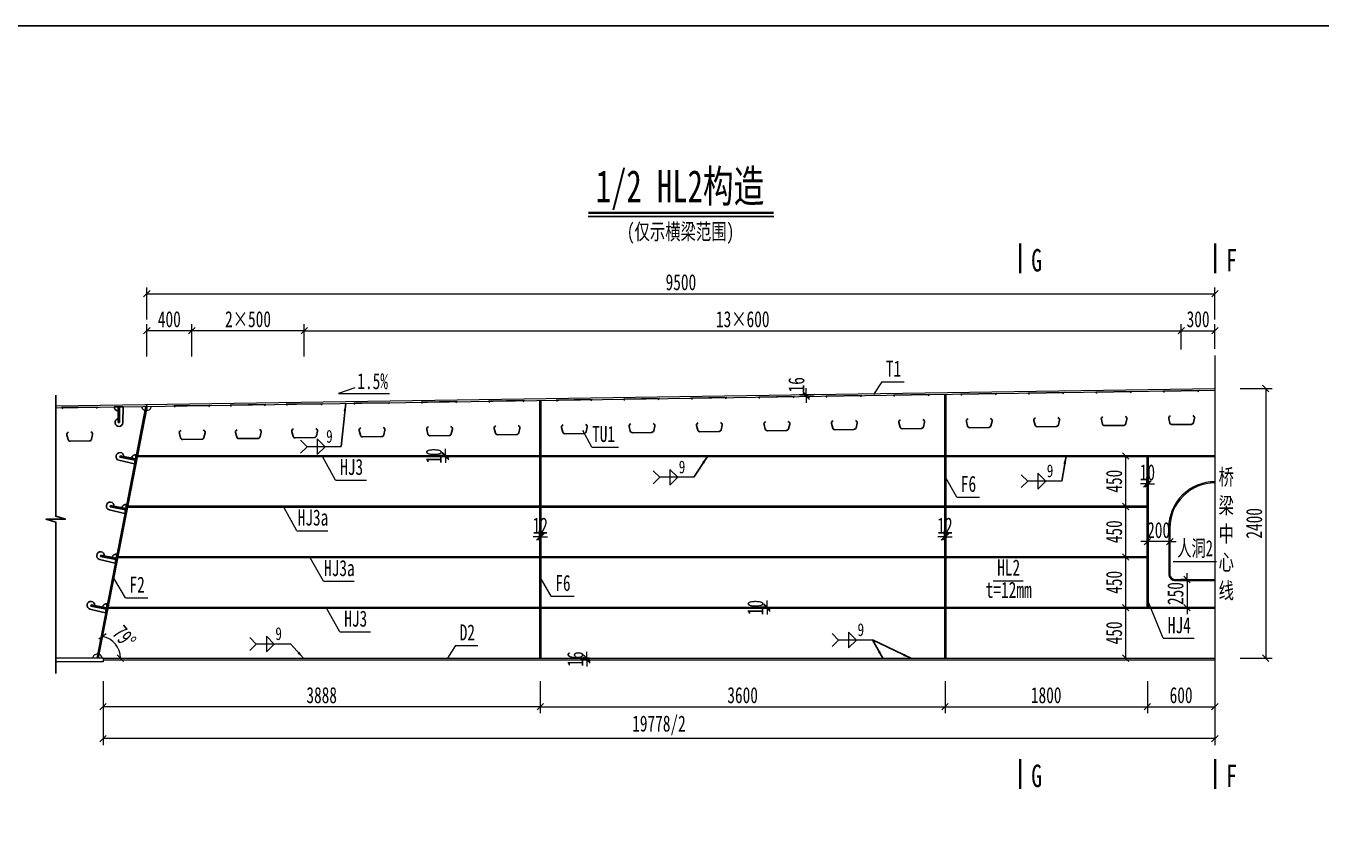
# Model space of a CAD drawing. Header units: millimetres. Extents: x -89049 to 410567, y -307459 to -100425.
# Drawn here: x 237014 to 248534, y -120113 to -113054 of the extents above; entities that cross this region are included whole.
import ezdxf
from ezdxf.enums import TextEntityAlignment as Align

# ---------------------------------------------------------------- set-up
doc = ezdxf.new("R2010")
doc.units = ezdxf.units.MM
doc.linetypes.add('CENTER2', pattern=[28.575, 19.05, -3.175, 3.175, -3.175])
doc.layers.get('Defpoints').update_dxf_attribs({"color": 8})
for name, color, linetype, lineweight in [('Dim', 4, 'Continuous', 15), ('中心线', 2, 'CENTER2', 15), ('文字', 7, 'Continuous', 15), ('标注线及字体', 2, 'Continuous', 15), ('粗线', 3, 'Continuous', 35), ('细实线', 4, 'Continuous', 15), ('钢板粗线', 1, 'Continuous', 25), ('钢板细线', 6, 'Continuous', 15)]:
    doc.layers.add(name, color=color, linetype=linetype, lineweight=lineweight)
doc.layers.add('Text', color=4, linetype='Continuous')
doc.styles.add('111', font='', dxfattribs={"width": 0.7})
doc.styles.add('BM_Dim', font='', dxfattribs={"width": 0.85})
doc.styles.add('SMEDI', font='', dxfattribs={"width": 0.75})
doc.styles.get("Standard").update_dxf_attribs({"font": ''})
doc.styles.get('111').set_extended_font_data('仿宋_GB2312')
doc.styles.get('BM_Dim').set_extended_font_data('仿宋_GB2312')
doc.styles.get('SMEDI').set_extended_font_data('仿宋_GB2312')
doc.styles.get('Standard').set_extended_font_data('仿宋_GB2312')
doc.dimstyles.new('200', dxfattribs={"dimscale": 0, "dimtxt": 2.5, "dimasz": 1, "dimexe": 1, "dimexo": 1, "dimgap": 0.6, "dimtad": 1, "dimdec": 0, "dimdsep": 46, "dimtxsty": '111', "dimblk": 'OBLIQUE', "dimcen": 0, "dimclrd": 4, "dimclre": 4, "dimclrt": 4, "dimadec": 1, "dimazin": 2, "dimtfac": 1, "dimtdec": 0, "dimtix": 1, "dimtmove": 2, "dimatfit": 3, "dimfxl": 4, "dimfxlon": 1, "dimtolj": 1, "dimlwd": -1, "dimlwe": -1, "dimarcsym": 0})
doc.dimstyles.new('MSteel_1.0_1.0', dxfattribs={"dimtxt": 3, "dimasz": 1.2, "dimexe": 1, "dimexo": 1, "dimgap": 1, "dimtad": 3, "dimtoh": 1, "dimdec": 0, "dimzin": 0, "dimdsep": 46, "dimtxsty": 'Standard', "dimblk": 'ARCHTICK', "dimcen": 0.09, "dimclrd": 3, "dimclre": 3, "dimadec": 0, "dimazin": 0, "dimtfac": 1, "dimtdec": 4, "dimtofl": 0, "dimtmove": 0, "dimatfit": 3, "dimfxl": 1, "dimtolj": 1, "dimtzin": 0, "dimarcsym": 0})

# ---------------------------------------------------------------- blocks, each defined once
blk = doc.blocks.new('U型肋1')
at = {"layer": 'Defpoints'}
blk.add_line((-160, 0), (160, 0), dxfattribs=at)
at = {"layer": '钢板粗线', "color": 6}
for p, q in [((148, -10), (160, 0)), ((-148, -10), (-160, 0))]:
    blk.add_line(p, q, dxfattribs=at)
blk.add_lwpolyline([(-99, -220, 0.414266), (-114, -245), (-104, -285, 0.348876), (-85, -300), (85, -300, 0.348876), (104, -285), (114, -245, 0.414091), (99, -220, 0.414091)], format="xyb", dxfattribs=at)
blk = doc.blocks.new('14-160加劲 有过焊孔')
at = {"layer": 'Defpoints'}
blk.add_line((38609, 31489), (38609, 31629), dxfattribs=at)
at = {"layer": '钢板粗线', "color": 7}
for p, q in [((38603, 31489), (38603, 31629)), ((38603, 31629), (38615, 31629)), ((38615, 31489), (38615, 31629)), ((38650, 31489), (38644, 31631)), ((38568, 31489), (38650, 31489))]:
    blk.add_line(p, q, dxfattribs=at)
for centre, start, end in [((38609, 31629), 2.441, 260.1291), ((38603, 31489), 90, 180)]:
    blk.add_arc(centre, 35, start, end, dxfattribs=at)
blk = doc.blocks.new('12-140加劲 有过焊孔')
at = {"layer": 'Defpoints'}
blk.add_line((0, 0), (0, 140), dxfattribs=at)
at = {"layer": '钢板粗线', "color": 7}
for p, q in [((-6, 0), (-6, 140)), ((-6, 140), (6, 140)), ((6, 0), (6, 140)), ((41, 0), (35, 141)), ((-41, 0), (41, 0))]:
    blk.add_line(p, q, dxfattribs=at)
for centre, start, end in [((0, 140), 2.441, 260.1291), ((-6, 0), 90, 180)]:
    blk.add_arc(centre, 35, start, end, dxfattribs=at)
blk = doc.blocks.new('_Oblique')
at = {"color": 0, "linetype": 'ByBlock', "lineweight": -2}
blk.add_line((-0.5, -0.5), (0.5, 0.5), dxfattribs=at)
blk = doc.blocks.new('*D93')
at = {"layer": 'Defpoints', "color": 0, "transparency": 16777216}
for p in [(247590, -115438), (247590, -115847), (238090, -116424)]:
    blk.add_point(p, dxfattribs=at)
at = {"layer": '细实线', "color": 4, "transparency": 16777216}
for p, q in [((238090, -115667), (238090, -115381)), ((247590, -115667), (247590, -115381)), ((238090, -115438), (247590, -115438))]:
    blk.add_line(p, q, dxfattribs=at)
at = {"layer": '细实线', "color": 4, "transparency": 16777216, "xscale": 57.14285714285715, "yscale": 57.14285714285715, "zscale": 57.14285714285715, "rotation": 180}
blk.add_blockref('_Oblique', (238090, -115438), dxfattribs=at)
at = {"layer": '细实线', "color": 4, "transparency": 16777216, "xscale": 57.14285714285715, "yscale": 57.14285714285715, "zscale": 57.14285714285715}
blk.add_blockref('_Oblique', (247590, -115438), dxfattribs=at)
at = {"layer": '细实线', "color": 4, "transparency": 16777216, "insert": (242840, -115336), "char_height": 142.9, "attachment_point": 5, "style": '111'}
blk.add_mtext('\\A1;9500', dxfattribs=at)
blk = doc.blocks.new('*D94')
at = {"layer": 'Defpoints', "color": 0, "transparency": 16777216}
for p in [(247290, -115767), (247290, -115991), (239490, -116419)]:
    blk.add_point(p, dxfattribs=at)
at = {"layer": '细实线', "color": 4, "transparency": 16777216}
for p, q in [((239490, -115996), (239490, -115710)), ((239490, -115767), (247290, -115767)), ((247290, -115934), (247290, -115710))]:
    blk.add_line(p, q, dxfattribs=at)
at = {"layer": '细实线', "color": 4, "transparency": 16777216, "xscale": 57.14285714285715, "yscale": 57.14285714285715, "zscale": 57.14285714285715, "rotation": 180}
blk.add_blockref('_Oblique', (239490, -115767), dxfattribs=at)
at = {"layer": '细实线', "color": 4, "transparency": 16777216, "xscale": 57.14285714285715, "yscale": 57.14285714285715, "zscale": 57.14285714285715}
blk.add_blockref('_Oblique', (247290, -115767), dxfattribs=at)
at = {"layer": '细实线', "color": 4, "transparency": 16777216, "insert": (243390, -115665), "char_height": 142.9, "attachment_point": 5, "style": '111'}
blk.add_mtext('\\A1;13×600', dxfattribs=at)
blk = doc.blocks.new('*D95')
at = {"layer": 'Defpoints', "color": 0, "transparency": 16777216}
for p in [(238090, -115767), (238490, -116096), (238090, -116424)]:
    blk.add_point(p, dxfattribs=at)
at = {"layer": '细实线', "color": 4, "transparency": 16777216}
for p, q in [((238090, -115996), (238090, -115710)), ((238490, -115767), (238090, -115767)), ((238490, -115996), (238490, -115710))]:
    blk.add_line(p, q, dxfattribs=at)
at = {"layer": '细实线', "color": 4, "transparency": 16777216, "xscale": 57.14285714285715, "yscale": 57.14285714285715, "zscale": 57.14285714285715, "rotation": 180}
blk.add_blockref('_Oblique', (238090, -115767), dxfattribs=at)
at = {"layer": '细实线', "color": 4, "transparency": 16777216, "xscale": 57.14285714285715, "yscale": 57.14285714285715, "zscale": 57.14285714285715}
blk.add_blockref('_Oblique', (238490, -115767), dxfattribs=at)
at = {"layer": '细实线', "color": 4, "transparency": 16777216, "insert": (238290, -115665), "char_height": 142.9, "attachment_point": 5, "style": '111'}
blk.add_mtext('\\A1;400', dxfattribs=at)
blk = doc.blocks.new('*D96')
at = {"layer": 'Defpoints', "color": 0, "transparency": 16777216}
for p in [(247590, -115767), (247290, -115991), (247590, -115986)]:
    blk.add_point(p, dxfattribs=at)
at = {"layer": '细实线', "color": 4, "transparency": 16777216}
for p, q in [((247290, -115934), (247290, -115710)), ((247290, -115767), (247590, -115767)), ((247590, -115929), (247590, -115710))]:
    blk.add_line(p, q, dxfattribs=at)
at = {"layer": '细实线', "color": 4, "transparency": 16777216, "xscale": 57.14285714285715, "yscale": 57.14285714285715, "zscale": 57.14285714285715, "rotation": 180}
blk.add_blockref('_Oblique', (247290, -115767), dxfattribs=at)
at = {"layer": '细实线', "color": 4, "transparency": 16777216, "xscale": 57.14285714285715, "yscale": 57.14285714285715, "zscale": 57.14285714285715}
blk.add_blockref('_Oblique', (247590, -115767), dxfattribs=at)
at = {"layer": '细实线', "color": 4, "transparency": 16777216, "insert": (247440, -115665), "char_height": 142.9, "attachment_point": 5, "style": '111'}
blk.add_mtext('\\A1;300', dxfattribs=at)
blk = doc.blocks.new('*D97')
at = {"layer": 'Defpoints', "color": 0, "transparency": 16777216}
for p in [(238490, -115767), (238490, -116096), (239490, -116081)]:
    blk.add_point(p, dxfattribs=at)
at = {"layer": '细实线', "color": 4, "transparency": 16777216}
for p, q in [((238490, -115996), (238490, -115710)), ((239490, -115767), (238490, -115767)), ((239490, -115996), (239490, -115710))]:
    blk.add_line(p, q, dxfattribs=at)
at = {"layer": '细实线', "color": 4, "transparency": 16777216, "xscale": 57.14285714285715, "yscale": 57.14285714285715, "zscale": 57.14285714285715, "rotation": 180}
blk.add_blockref('_Oblique', (238490, -115767), dxfattribs=at)
at = {"layer": '细实线', "color": 4, "transparency": 16777216, "xscale": 57.14285714285715, "yscale": 57.14285714285715, "zscale": 57.14285714285715}
blk.add_blockref('_Oblique', (239490, -115767), dxfattribs=at)
at = {"layer": '细实线', "color": 4, "transparency": 16777216, "insert": (238990, -115665), "char_height": 142.9, "attachment_point": 5, "style": '111'}
blk.add_mtext('\\A1;2×500', dxfattribs=at)
blk = doc.blocks.new('*D98')
at = {"layer": 'Defpoints', "color": 0, "transparency": 16777216}
for p in [(247590, -116281), (247590, -118681), (248041, -118681)]:
    blk.add_point(p, dxfattribs=at)
at = {"layer": '细实线', "color": 4, "transparency": 16777216}
for p, q in [((247813, -116281), (248098, -116281)), ((248041, -116281), (248041, -118681)), ((247813, -118681), (248098, -118681))]:
    blk.add_line(p, q, dxfattribs=at)
at = {"layer": '细实线', "color": 4, "transparency": 16777216, "xscale": 57.14285714285715, "yscale": 57.14285714285715, "zscale": 57.14285714285715}
for p, rotation in [((248041, -116281), 90), ((248041, -118681), 270)]:
    blk.add_blockref('_Oblique', p, dxfattribs=dict(at, rotation=rotation))
at = {"layer": '细实线', "color": 4, "transparency": 16777216, "insert": (247939, -117481), "char_height": 142.9, "attachment_point": 5, "rotation": 90, "style": '111'}
blk.add_mtext('\\A1;2400', dxfattribs=at)
blk = doc.blocks.new('*D99')
at = {"layer": 'Defpoints', "color": 0, "transparency": 16777216}
for p in [(242003, -118697), (242084, -118681), (242084, -118697)]:
    blk.add_point(p, dxfattribs=at)
at = {"layer": '细实线', "color": 4, "transparency": 16777216}
for p, q in [((242003, -118681), (242003, -118624)), ((242027, -118681), (241946, -118681)), ((242027, -118697), (241946, -118697)), ((242003, -118681), (242003, -118697)), ((242003, -118697), (242003, -118754))]:
    blk.add_line(p, q, dxfattribs=at)
at = {"layer": '细实线', "color": 4, "transparency": 16777216, "xscale": 57.14285714285715, "yscale": 57.14285714285715, "zscale": 57.14285714285715}
for p, rotation in [((242003, -118681), 270), ((242003, -118697), 90)]:
    blk.add_blockref('_Oblique', p, dxfattribs=dict(at, rotation=rotation))
at = {"layer": '细实线', "color": 4, "transparency": 16777216, "insert": (241901, -118689), "char_height": 142.9, "attachment_point": 5, "rotation": 90, "style": '111'}
blk.add_mtext('\\A1;16', dxfattribs=at)
blk = doc.blocks.new('*D100')
at = {"layer": 'Defpoints', "color": 0, "transparency": 16777216}
for p in [(241595, -117601), (241583, -117621), (241595, -117618)]:
    blk.add_point(p, dxfattribs=at)
at = {"layer": '细实线', "color": 4, "transparency": 16777216}
for p, q in [((241583, -117601), (241526, -117601)), ((241583, -117601), (241583, -117544)), ((241583, -117601), (241595, -117601)), ((241595, -117601), (241595, -117544)), ((241595, -117601), (241653, -117601))]:
    blk.add_line(p, q, dxfattribs=at)
at = {"layer": '细实线', "color": 4, "transparency": 16777216, "xscale": 57.14285714285715, "yscale": 57.14285714285715, "zscale": 57.14285714285715}
blk.add_blockref('_Oblique', (241583, -117601), dxfattribs=at)
at = {"layer": '细实线', "color": 4, "transparency": 16777216, "xscale": 57.14285714285715, "yscale": 57.14285714285715, "zscale": 57.14285714285715, "rotation": 180}
blk.add_blockref('_Oblique', (241595, -117601), dxfattribs=at)
at = {"layer": '细实线', "color": 4, "transparency": 16777216, "insert": (241589, -117501), "char_height": 142.9, "attachment_point": 5, "style": '111'}
blk.add_mtext('\\A1;12', dxfattribs=at)
blk = doc.blocks.new('*D101')
at = {"layer": 'Defpoints', "color": 0, "transparency": 16777216}
for p in [(237701, -118701), (247589, -118896), (237701, -119397)]:
    blk.add_point(p, dxfattribs=at)
at = {"layer": '细实线', "color": 4, "transparency": 16777216}
for p, q in [((237701, -119168), (237701, -119454)), ((247589, -119168), (247589, -119454)), ((247589, -119397), (237701, -119397))]:
    blk.add_line(p, q, dxfattribs=at)
at = {"layer": '细实线', "color": 4, "transparency": 16777216, "xscale": 57.14285714285715, "yscale": 57.14285714285715, "zscale": 57.14285714285715, "rotation": 180}
blk.add_blockref('_Oblique', (237701, -119397), dxfattribs=at)
at = {"layer": '细实线', "color": 4, "transparency": 16777216, "xscale": 57.14285714285715, "yscale": 57.14285714285715, "zscale": 57.14285714285715}
blk.add_blockref('_Oblique', (247589, -119397), dxfattribs=at)
at = {"layer": '细实线', "color": 4, "transparency": 16777216, "insert": (242645, -119280), "char_height": 142.86, "attachment_point": 5, "style": '111'}
blk.add_mtext('\\A1;19778/2', dxfattribs=at)
blk = doc.blocks.new('_ArchTick')
at = {"color": 0, "linetype": 'ByBlock', "const_width": 0.15}
blk.add_lwpolyline([(-0.5, -0.5), (0.5, 0.5)], dxfattribs=at)
blk = doc.blocks.new('角焊缝1')
at = {"layer": 'Dim'}
blk.add_line((-3101.17, 370.22), (-3106.48, 370.22), dxfattribs=at)
blk.add_lwpolyline([(-3107.48, 369.22), (-3106.48, 370.22), (-3107.48, 371.22)], dxfattribs=at)
blk.add_lwpolyline([(-3104.91, 371.45), (-3104.91, 368.99), (-3103.68, 370.22)], close=True, dxfattribs=at)
blk = doc.blocks.new('*D102')
at = {"layer": 'Defpoints', "color": 0, "transparency": 16777216}
for p in [(244085, -116334), (243954, -116352), (244085, -116350)]:
    blk.add_point(p, dxfattribs=at)
at = {"layer": '细实线', "color": 4, "transparency": 16777216}
for p, q in [((244028, -116335), (243896, -116337)), ((243954, -116336), (243953, -116279)), ((243954, -116336), (243954, -116352)), ((244028, -116351), (243897, -116353)), ((243954, -116352), (243955, -116409))]:
    blk.add_line(p, q, dxfattribs=at)
at = {"layer": '细实线', "color": 4, "transparency": 16777216, "xscale": 57.14285714285715, "yscale": 57.14285714285715, "zscale": 57.14285714285715}
for p, rotation in [((243954, -116336), 270.8593722436541), ((243954, -116352), 90.85937224365405)]:
    blk.add_blockref('_Oblique', p, dxfattribs=dict(at, rotation=rotation))
at = {"layer": '细实线', "color": 4, "transparency": 16777216, "insert": (243868, -116248), "char_height": 142.9, "attachment_point": 5, "rotation": 90.8594, "style": '111'}
blk.add_mtext('\\A1;16', dxfattribs=at)
blk = doc.blocks.new('*D103')
at = {"layer": 'Defpoints', "color": 0, "transparency": 16777216}
for p in [(246989, -118231), (245189, -118681), (246989, -119113)]:
    blk.add_point(p, dxfattribs=at)
at = {"layer": '细实线', "color": 4, "transparency": 16777216}
for p, q in [((245189, -118885), (245189, -119171)), ((246989, -118885), (246989, -119171)), ((245189, -119113), (246989, -119113))]:
    blk.add_line(p, q, dxfattribs=at)
at = {"layer": '细实线', "color": 4, "transparency": 16777216, "xscale": 57.14285714285715, "yscale": 57.14285714285715, "zscale": 57.14285714285715, "rotation": 180}
blk.add_blockref('_Oblique', (245189, -119113), dxfattribs=at)
at = {"layer": '细实线', "color": 4, "transparency": 16777216, "xscale": 57.14285714285715, "yscale": 57.14285714285715, "zscale": 57.14285714285715}
blk.add_blockref('_Oblique', (246989, -119113), dxfattribs=at)
at = {"layer": '细实线', "color": 4, "transparency": 16777216, "insert": (246089, -119011), "char_height": 142.9, "attachment_point": 5, "style": '111'}
blk.add_mtext('\\A1;1800', dxfattribs=at)
blk = doc.blocks.new('*D104')
at = {"layer": 'Defpoints', "color": 0, "transparency": 16777216}
for p in [(241589, -118681), (245189, -118681), (245189, -119113)]:
    blk.add_point(p, dxfattribs=at)
at = {"layer": '细实线', "color": 4, "transparency": 16777216}
for p, q in [((241589, -118885), (241589, -119171)), ((245189, -118885), (245189, -119171)), ((241589, -119113), (245189, -119113))]:
    blk.add_line(p, q, dxfattribs=at)
at = {"layer": '细实线', "color": 4, "transparency": 16777216, "xscale": 57.14285714285715, "yscale": 57.14285714285715, "zscale": 57.14285714285715, "rotation": 180}
blk.add_blockref('_Oblique', (241589, -119113), dxfattribs=at)
at = {"layer": '细实线', "color": 4, "transparency": 16777216, "xscale": 57.14285714285715, "yscale": 57.14285714285715, "zscale": 57.14285714285715}
blk.add_blockref('_Oblique', (245189, -119113), dxfattribs=at)
at = {"layer": '细实线', "color": 4, "transparency": 16777216, "insert": (243389, -119011), "char_height": 142.9, "attachment_point": 5, "style": '111'}
blk.add_mtext('\\A1;3600', dxfattribs=at)
blk = doc.blocks.new('*D105')
at = {"layer": 'Defpoints', "color": 0, "transparency": 16777216}
for p in [(237701, -118701), (241589, -118681), (237701, -119113)]:
    blk.add_point(p, dxfattribs=at)
at = {"layer": '细实线', "color": 4, "transparency": 16777216}
for p, q in [((237701, -118885), (237701, -119171)), ((241589, -118885), (241589, -119171)), ((241589, -119113), (237701, -119113))]:
    blk.add_line(p, q, dxfattribs=at)
at = {"layer": '细实线', "color": 4, "transparency": 16777216, "xscale": 57.14285714285715, "yscale": 57.14285714285715, "zscale": 57.14285714285715, "rotation": 180}
blk.add_blockref('_Oblique', (237701, -119113), dxfattribs=at)
at = {"layer": '细实线', "color": 4, "transparency": 16777216, "xscale": 57.14285714285715, "yscale": 57.14285714285715, "zscale": 57.14285714285715}
blk.add_blockref('_Oblique', (241589, -119113), dxfattribs=at)
at = {"layer": '细实线', "color": 4, "transparency": 16777216, "insert": (239645, -119011), "char_height": 142.9, "attachment_point": 5, "style": '111'}
blk.add_mtext('\\A1;3888', dxfattribs=at)
blk = doc.blocks.new('*D106')
at = {"layer": 'Defpoints', "color": 0, "transparency": 16777216}
for p in [(246989, -118231), (247589, -118231), (247589, -119113)]:
    blk.add_point(p, dxfattribs=at)
at = {"layer": '细实线', "color": 4, "transparency": 16777216}
for p, q in [((246989, -118885), (246989, -119171)), ((247589, -118885), (247589, -119171)), ((246989, -119113), (247589, -119113))]:
    blk.add_line(p, q, dxfattribs=at)
at = {"layer": '细实线', "color": 4, "transparency": 16777216, "xscale": 57.14285714285715, "yscale": 57.14285714285715, "zscale": 57.14285714285715, "rotation": 180}
blk.add_blockref('_Oblique', (246989, -119113), dxfattribs=at)
at = {"layer": '细实线', "color": 4, "transparency": 16777216, "xscale": 57.14285714285715, "yscale": 57.14285714285715, "zscale": 57.14285714285715}
blk.add_blockref('_Oblique', (247589, -119113), dxfattribs=at)
at = {"layer": '细实线', "color": 4, "transparency": 16777216, "insert": (247289, -119011), "char_height": 142.9, "attachment_point": 5, "style": '111'}
blk.add_mtext('\\A1;600', dxfattribs=at)
blk = doc.blocks.new('*D514')
at = {"layer": 'Defpoints', "color": 0, "transparency": 16777216}
for p in [(246561, -118231), (246796, -118231), (246561, -118681)]:
    blk.add_point(p, dxfattribs=at)
at = {"layer": '细实线', "color": 4, "transparency": 16777216}
for p, q in [((246618, -118231), (246853, -118231)), ((246796, -118681), (246796, -118231)), ((246618, -118681), (246853, -118681))]:
    blk.add_line(p, q, dxfattribs=at)
at = {"layer": '细实线', "color": 4, "transparency": 16777216, "xscale": 57.14285714285715, "yscale": 57.14285714285715, "zscale": 57.14285714285715}
for p, rotation in [((246796, -118231), 90), ((246796, -118681), 270)]:
    blk.add_blockref('_Oblique', p, dxfattribs=dict(at, rotation=rotation))
at = {"layer": '细实线', "color": 4, "transparency": 16777216, "insert": (246693, -118456), "char_height": 142.9, "attachment_point": 5, "rotation": 90, "style": '111'}
blk.add_mtext('\\A1;450', dxfattribs=at)
blk = doc.blocks.new('*D515')
at = {"layer": 'Defpoints', "color": 0, "transparency": 16777216}
for p in [(246561, -117781), (246796, -117781), (246561, -118231)]:
    blk.add_point(p, dxfattribs=at)
at = {"layer": '细实线', "color": 4, "transparency": 16777216}
for p, q in [((246618, -117781), (246853, -117781)), ((246796, -118231), (246796, -117781)), ((246618, -118231), (246853, -118231))]:
    blk.add_line(p, q, dxfattribs=at)
at = {"layer": '细实线', "color": 4, "transparency": 16777216, "xscale": 57.14285714285715, "yscale": 57.14285714285715, "zscale": 57.14285714285715}
for p, rotation in [((246796, -117781), 90), ((246796, -118231), 270)]:
    blk.add_blockref('_Oblique', p, dxfattribs=dict(at, rotation=rotation))
at = {"layer": '细实线', "color": 4, "transparency": 16777216, "insert": (246693, -118006), "char_height": 142.9, "attachment_point": 5, "rotation": 90, "style": '111'}
blk.add_mtext('\\A1;450', dxfattribs=at)
blk = doc.blocks.new('*D516')
at = {"layer": 'Defpoints', "color": 0, "transparency": 16777216}
for p in [(246561, -117331), (246796, -117331), (246561, -117781)]:
    blk.add_point(p, dxfattribs=at)
at = {"layer": '细实线', "color": 4, "transparency": 16777216}
for p, q in [((246618, -117331), (246853, -117331)), ((246796, -117781), (246796, -117331)), ((246618, -117781), (246853, -117781))]:
    blk.add_line(p, q, dxfattribs=at)
at = {"layer": '细实线', "color": 4, "transparency": 16777216, "xscale": 57.14285714285715, "yscale": 57.14285714285715, "zscale": 57.14285714285715}
for p, rotation in [((246796, -117331), 90), ((246796, -117781), 270)]:
    blk.add_blockref('_Oblique', p, dxfattribs=dict(at, rotation=rotation))
at = {"layer": '细实线', "color": 4, "transparency": 16777216, "insert": (246693, -117556), "char_height": 142.9, "attachment_point": 5, "rotation": 90, "style": '111'}
blk.add_mtext('\\A1;450', dxfattribs=at)
blk = doc.blocks.new('*D517')
at = {"layer": 'Defpoints', "color": 0, "transparency": 16777216}
for p in [(246561, -116881), (246796, -116881), (246561, -117331)]:
    blk.add_point(p, dxfattribs=at)
at = {"layer": '细实线', "color": 4, "transparency": 16777216}
for p, q in [((246618, -116881), (246853, -116881)), ((246796, -117331), (246796, -116881)), ((246618, -117331), (246853, -117331))]:
    blk.add_line(p, q, dxfattribs=at)
at = {"layer": '细实线', "color": 4, "transparency": 16777216, "xscale": 57.14285714285715, "yscale": 57.14285714285715, "zscale": 57.14285714285715}
for p, rotation in [((246796, -116881), 90), ((246796, -117331), 270)]:
    blk.add_blockref('_Oblique', p, dxfattribs=dict(at, rotation=rotation))
at = {"layer": '细实线', "color": 4, "transparency": 16777216, "insert": (246693, -117106), "char_height": 142.9, "attachment_point": 5, "rotation": 90, "style": '111'}
blk.add_mtext('\\A1;450', dxfattribs=at)
blk = doc.blocks.new('*D518')
at = {"layer": 'Defpoints', "color": 0, "transparency": 16777216}
for p in [(247381, -117981), (247342, -118231), (247381, -118231)]:
    blk.add_point(p, dxfattribs=at)
at = {"layer": '细实线', "color": 4, "transparency": 16777216}
for p, q in [((247342, -117981), (247342, -117924)), ((247342, -117981), (247285, -117981)), ((247342, -117981), (247342, -118231)), ((247342, -118231), (247285, -118231)), ((247342, -118231), (247342, -118288))]:
    blk.add_line(p, q, dxfattribs=at)
at = {"layer": '细实线', "color": 4, "transparency": 16777216, "xscale": 57.14285714285715, "yscale": 57.14285714285715, "zscale": 57.14285714285715}
for p, rotation in [((247342, -117981), 270), ((247342, -118231), 90)]:
    blk.add_blockref('_Oblique', p, dxfattribs=dict(at, rotation=rotation))
at = {"layer": '细实线', "color": 4, "transparency": 16777216, "insert": (247239, -118106), "char_height": 142.9, "attachment_point": 5, "rotation": 90, "style": '111'}
blk.add_mtext('\\A1;250', dxfattribs=at)
blk = doc.blocks.new('*D519')
at = {"layer": 'Defpoints', "color": 0, "transparency": 16777216}
for p in [(246989, -117587), (247189, -117587), (246989, -117644)]:
    blk.add_point(p, dxfattribs=at)
at = {"layer": '细实线', "color": 4, "transparency": 16777216}
for p, q in [((246989, -117644), (246932, -117644)), ((246989, -117644), (246989, -117701)), ((247189, -117644), (246989, -117644)), ((247189, -117644), (247189, -117701)), ((247189, -117644), (247246, -117644))]:
    blk.add_line(p, q, dxfattribs=at)
at = {"layer": '细实线', "color": 4, "transparency": 16777216, "xscale": 57.14285714285715, "yscale": 57.14285714285715, "zscale": 57.14285714285715}
blk.add_blockref('_Oblique', (246989, -117644), dxfattribs=at)
at = {"layer": '细实线', "color": 4, "transparency": 16777216, "xscale": 57.14285714285715, "yscale": 57.14285714285715, "zscale": 57.14285714285715, "rotation": 180}
blk.add_blockref('_Oblique', (247189, -117644), dxfattribs=at)
at = {"layer": '细实线', "color": 4, "transparency": 16777216, "insert": (247089, -117542), "char_height": 142.9, "attachment_point": 5, "style": '111'}
blk.add_mtext('\\A1;200', dxfattribs=at)
blk = doc.blocks.new('*D523')
at = {"layer": 'Defpoints', "color": 0, "transparency": 16777216}
for p in [(238094, -116440), (237835, -118594), (237658, -118681), (237701, -118681), (247590, -118681)]:
    blk.add_point(p, dxfattribs=at)
at = {"layer": '细实线', "color": 4, "transparency": 16777216}
blk.add_arc((237658, -118681), 197, 0, 79, dxfattribs=at)
at = {"layer": '细实线', "color": 4, "transparency": 16777216, "xscale": 57.14285714285715, "yscale": 57.14285714285715, "zscale": 57.14285714285715}
for p, rotation in [((237696, -118488), 168.999999999992), ((237855, -118681), 270)]:
    blk.add_blockref('_Oblique', p, dxfattribs=dict(at, rotation=rotation))
at = {"layer": '细实线', "color": 4, "transparency": 16777216, "insert": (237889, -118491), "char_height": 142.9, "attachment_point": 5, "rotation": 309.5, "style": '111'}
blk.add_mtext('\\A1;79%%d', dxfattribs=at)
blk = doc.blocks.new('*D565')
at = {"layer": 'Defpoints', "color": 0, "transparency": 16777216}
for p in [(245195, -117601), (245183, -117618), (245195, -117617)]:
    blk.add_point(p, dxfattribs=at)
at = {"layer": '细实线', "color": 4, "transparency": 16777216}
for p, q in [((245183, -117601), (245126, -117601)), ((245183, -117601), (245183, -117544)), ((245183, -117601), (245195, -117601)), ((245195, -117601), (245195, -117544)), ((245195, -117601), (245252, -117601))]:
    blk.add_line(p, q, dxfattribs=at)
at = {"layer": '细实线', "color": 4, "transparency": 16777216, "xscale": 57.14285714285715, "yscale": 57.14285714285715, "zscale": 57.14285714285715}
blk.add_blockref('_Oblique', (245183, -117601), dxfattribs=at)
at = {"layer": '细实线', "color": 4, "transparency": 16777216, "xscale": 57.14285714285715, "yscale": 57.14285714285715, "zscale": 57.14285714285715, "rotation": 180}
blk.add_blockref('_Oblique', (245195, -117601), dxfattribs=at)
at = {"layer": '细实线', "color": 4, "transparency": 16777216, "insert": (245189, -117501), "char_height": 142.9, "attachment_point": 5, "style": '111'}
blk.add_mtext('\\A1;12', dxfattribs=at)
blk = doc.blocks.new('*D566')
at = {"layer": 'Defpoints', "color": 0, "transparency": 16777216}
for p in [(240746, -116886), (240806, -116876), (240806, -116886)]:
    blk.add_point(p, dxfattribs=at)
at = {"layer": '细实线', "color": 4, "transparency": 16777216}
for p, q in [((240749, -116876), (240688, -116876)), ((240749, -116886), (240688, -116886)), ((240746, -116876), (240746, -116819)), ((240746, -116876), (240746, -116886)), ((240746, -116886), (240746, -116943))]:
    blk.add_line(p, q, dxfattribs=at)
at = {"layer": '细实线', "color": 4, "transparency": 16777216, "xscale": 57.14285714285715, "yscale": 57.14285714285715, "zscale": 57.14285714285715}
for p, rotation in [((240746, -116876), 270), ((240746, -116886), 90)]:
    blk.add_blockref('_Oblique', p, dxfattribs=dict(at, rotation=rotation))
at = {"layer": '细实线', "color": 4, "transparency": 16777216, "insert": (240643, -116881), "char_height": 142.9, "attachment_point": 5, "rotation": 90, "style": '111'}
blk.add_mtext('\\A1;10', dxfattribs=at)
blk = doc.blocks.new('*D567')
at = {"layer": 'Defpoints', "color": 0, "transparency": 16777216}
for p in [(243606, -118236), (243666, -118226), (243667, -118236)]:
    blk.add_point(p, dxfattribs=at)
at = {"layer": '细实线', "color": 4, "transparency": 16777216}
for p, q in [((243606, -118226), (243606, -118169)), ((243609, -118226), (243549, -118226)), ((243609, -118236), (243549, -118236)), ((243606, -118226), (243606, -118236)), ((243606, -118236), (243606, -118293))]:
    blk.add_line(p, q, dxfattribs=at)
at = {"layer": '细实线', "color": 4, "transparency": 16777216, "xscale": 57.14285714285715, "yscale": 57.14285714285715, "zscale": 57.14285714285715}
for p, rotation in [((243606, -118226), 270), ((243606, -118236), 90)]:
    blk.add_blockref('_Oblique', p, dxfattribs=dict(at, rotation=rotation))
at = {"layer": '细实线', "color": 4, "transparency": 16777216, "insert": (243503, -118231), "char_height": 142.9, "attachment_point": 5, "rotation": 90, "style": '111'}
blk.add_mtext('\\A1;10', dxfattribs=at)
blk = doc.blocks.new('*D737')
at = {"layer": 'Defpoints', "color": 0, "transparency": 16777216}
for p in [(246994, -117130), (246984, -117155), (246994, -117156)]:
    blk.add_point(p, dxfattribs=at)
at = {"layer": '细实线', "color": 4, "transparency": 16777216}
for p, q in [((246984, -117130), (246927, -117130)), ((246984, -117130), (246984, -117073)), ((246984, -117130), (246994, -117130)), ((246994, -117130), (246994, -117073)), ((246994, -117130), (247052, -117130))]:
    blk.add_line(p, q, dxfattribs=at)
at = {"layer": '细实线', "color": 4, "transparency": 16777216, "xscale": 57.14285714285715, "yscale": 57.14285714285715, "zscale": 57.14285714285715}
blk.add_blockref('_Oblique', (246984, -117130), dxfattribs=at)
at = {"layer": '细实线', "color": 4, "transparency": 16777216, "xscale": 57.14285714285715, "yscale": 57.14285714285715, "zscale": 57.14285714285715, "rotation": 180}
blk.add_blockref('_Oblique', (246994, -117130), dxfattribs=at)
at = {"layer": '细实线', "color": 4, "transparency": 16777216, "insert": (246989, -117028), "char_height": 142.9, "attachment_point": 5, "style": '111'}
blk.add_mtext('\\A1;10', dxfattribs=at)

msp = doc.modelspace()

# ---------------------------------------------------------------- linework, layer by layer
at = {"color": 4}
msp.add_line((242015.9, -114751), (243665.8, -114751), dxfattribs=at)
at = {"color": 6, "const_width": 20.6}
msp.add_lwpolyline([(242015.9, -114716.7), (243665.8, -114716.7)], dxfattribs=at)
at = {"color": 4}
msp.add_lwpolyline([(237279.7, -118816.7), (237279.7, -117470), (237194, -117444.3), (237365.5, -117444.3), (237279.7, -117418.5), (237279.7, -117384.3), (237279.7, -116341.3)], dxfattribs=at)
at = {"layer": 'Defpoints'}
for p, q in [((245189.3, -116333.1), (245189.3, -118681.1)), ((238089.7, -116423.6), (237650.9, -118681.1)), ((241589.3, -116387.1), (241589.3, -118681.1)), ((238000.8, -116881.1), (247589.7, -116881.1)), ((246989.5, -116881.1), (246989.5, -118231.1)), ((237913.3, -117331.1), (246989.5, -117331.1)), ((237825.9, -117781.1), (246989.5, -117781.1)), ((237738.4, -118231.1), (247589.7, -118231.1))]:
    msp.add_line(p, q, dxfattribs=at)
msp.add_lwpolyline([(234566.6, -113054.1), (256566.6, -113054.1), (256566.6, -127671.3), (234566.6, -127671.3)], close=True, dxfattribs=at)
at = {"layer": '中心线', "ltscale": 0.3}
msp.add_line((247589.5, -115986.1), (247589.5, -118915.6), dxfattribs=at)
at = {"layer": '粗线'}
for p, q in [((245857, -115254.1), (245857, -114990.8)), ((247591.6, -115254.1), (247591.6, -114990.8)), ((245857, -119842.4), (245857, -119579.1)), ((247591.6, -119842.4), (247591.6, -119579.1))]:
    msp.add_line(p, q, dxfattribs=at)
at = {"layer": '细实线'}
for p, q in [((244625.9, -116221.7), (244553.2, -116334.9)), ((244625.9, -116221.7), (244825.5, -116221.7)), ((239940.8, -116276.4), (239793.5, -116326.2)), ((239793.5, -116326.2), (240248.2, -116326.2)), ((242047.2, -116803), (241966.7, -116656.3)), ((242047.2, -116803), (242285.1, -116803)), ((239769.1, -117096.3), (239651.1, -116887.1)), ((239769.1, -117096.3), (240044.5, -117096.3)), ((245293, -117247.2), (245195.3, -117077)), ((245293, -117247.2), (245496.3, -117247.2)), ((239425.2, -117546.3), (239307.2, -117337.1)), ((239425.2, -117546.3), (239700.6, -117546.3)), ((239659.8, -117996.3), (239541.8, -117787.1)), ((247216.9, -117819.2), (247604, -117819.2)), ((241685.9, -118129.1), (241588.1, -117958.9)), ((237899, -118144.2), (237796.4, -117969.2)), ((239659.8, -117996.3), (239935.2, -117996.3)), ((245615.9, -117991.6), (245884.7, -117991.6)), ((237899, -118144.2), (238098.6, -118144.2)), ((241685.9, -118129.1), (241889.2, -118129.1)), ((247130.4, -118504.4), (246995.5, -118176.3)), ((239805.2, -118446.3), (239687.2, -118237.1)), ((239805.2, -118446.3), (240080.7, -118446.3)), ((247130.4, -118504.4), (247405.9, -118504.4)), ((240835.5, -118569.3), (240763.7, -118681.1)), ((240835.5, -118569.3), (241035.1, -118569.3))]:
    msp.add_line(p, q, dxfattribs=at)
at = {"layer": '钢板细线'}
for p, q in [((245183.3, -116333.2), (245183.3, -118681.1)), ((245195.3, -116333.1), (245195.3, -118681.1)), ((238079.5, -116439.8), (237643.8, -118681.1)), ((238093.8, -116439.6), (237658.1, -118681.1)), ((241583.3, -116387.2), (241583.3, -118681.1)), ((241595.3, -116387.1), (241595.3, -118681.1)), ((238007, -116886.1), (247589.7, -116886.1)), ((238008.9, -116876.1), (247589.7, -116876.1)), ((246984.5, -116886.1), (246984.5, -118226.1)), ((246994.5, -116886.1), (246994.5, -118226.1)), ((237919.5, -117336.1), (246984.5, -117336.1)), ((237921.4, -117326.1), (246984.5, -117326.1)), ((237832, -117786.1), (246984.5, -117786.1)), ((237834, -117776.1), (246984.5, -117776.1)), ((237744.5, -118236.1), (247589.7, -118236.1)), ((237746.5, -118226.1), (247589.7, -118226.1)), ((237700.9, -118681.1), (237279.7, -118681.1)), ((237700.9, -118713.1), (237279.7, -118713.1)), ((237700.9, -118681.1), (237700.9, -118713.1)), ((237700.9, -118681.1), (247589.7, -118681.1)), ((237700.9, -118697.1), (247589.7, -118697.1))]:
    msp.add_line(p, q, dxfattribs=at)
for points in [[(237279.7, -116435.8), (247589.5, -116281.1)], [(237279.7, -116451.8), (247589.8, -116297.1)]]:
    msp.add_lwpolyline(points, dxfattribs=at)
for points in [[(247589.5, -117111.1, 0.4145154), (247179.1, -117521.1), (247179.1, -117931.1, 0.4142136), (247239.1, -117991.1), (247589.5, -117991.1)], [(247589.5, -117121.1, 0.4145229), (247189.1, -117521.1), (247189.1, -117931.1, 0.4142136), (247239.1, -117981.1), (247589.5, -117981.1)]]:
    msp.add_lwpolyline(points, format="xyb", dxfattribs=at)
for centre, start, end in [((238079.5, -116439.8), 180.86234, 259), ((238093.8, -116439.6), 259, 0.85937), ((237643.8, -118681.1), 79, 180), ((237658.1, -118681.1), 0, 79)]:
    msp.add_arc(centre, 35, start, end, dxfattribs=at)

# ---------------------------------------------------------------- block references
at = {"layer": '细实线', "color": 8, "xscale": 57.1428571428572, "yscale": 57.1428571428572, "zscale": 57.1428571428572}
for p in [(417028.2, -137954.2), (420164.5, -138226.5), (423437.5, -138261.3), (416576.6, -139710.4), (421754.6, -139674.7)]:
    msp.add_blockref('角焊缝1', p, dxfattribs=at)
at = {"layer": '钢板细线', "rotation": 0.8593722436391068}
for p in [(244289.7, -116346.6), (244889.7, -116337.6), (245489.7, -116328.6), (246089.7, -116319.6), (246689.7, -116310.6), (247289.7, -116301.6), (237489.7, -116448.6), (238489.7, -116433.6), (238989.7, -116426.1), (239489.7, -116418.6), (240089.7, -116409.6), (240689.7, -116400.6), (241289.7, -116391.6), (241889.7, -116382.6), (242489.7, -116373.6), (243089.7, -116364.6), (243689.7, -116355.6)]:
    msp.add_blockref('U型肋1', p, dxfattribs=at)
at = {"layer": '钢板细线', "xscale": -1}
for name, p, rotation in [('12-140加劲 有过焊孔', (237839.7, -116443.4), 180.8593722436304), ('14-160加劲 有过焊孔', (276265.3, -85021.3), 78.99999999988015), ('14-160加劲 有过焊孔', (276179.4, -85463.1), 78.99999999988015), ('14-160加劲 有过焊孔', (276093.5, -85904.8), 78.99999999988015), ('14-160加劲 有过焊孔', (276007.7, -86346.5), 78.99999999988015)]:
    msp.add_blockref(name, p, dxfattribs=dict(at, rotation=rotation))

# ---------------------------------------------------------------- texts
at = {"layer": 'Text', "style": 'SMEDI', "width": 0.75}
for p in [(239684.6, -116706.7), (242820.9, -116978.9), (246093.9, -117013.7), (239233, -118462.8), (244411.1, -118427.1)]:
    msp.add_text('9', height=114.3, dxfattribs=at).set_placement(p, align=Align.MIDDLE_LEFT)
at = {"layer": '文字', "style": 'BM_Dim'}
for s, height, width, p in [('(仅示横梁范围)', 142.86, 0.7, (242837.1, -114998.8)), ('T1', 142.86, 0.7, (244730.8, -116218.6)), ('1.5%', 142.86, 0.7, (240098.3, -116329.7)), ('TU1', 142.86, 0.7, (242152.1, -116800)), ('HJ3', 142.86, 0.7, (239911.5, -117093.2)), ('桥', 142.9, 0.7, (247690.6, -117183.4)), ('F6', 142.86, 0.7, (245397.9, -117244.2)), ('梁', 142.9, 0.7, (247690.6, -117436)), ('HJ3a', 142.86, 0.7, (239567.6, -117543.2)), ('中', 142.9, 0.7, (247690.6, -117688.5)), ('人洞2', 142.86, 0.65, (247413.2, -117816.2)), ('HJ3a', 142.86, 0.7, (239802.2, -117993.2)), ('HL2', 142.86, 0.7, (245755.4, -117988.5)), ('心', 142.9, 0.7, (247690.6, -117941.1)), ('F2', 142.86, 0.7, (238003.9, -118141.1)), ('F6', 142.86, 0.7, (241790.8, -118126)), ('t=12mm', 142.86, 0.7, (245755.4, -118186.9)), ('线', 142.9, 0.7, (247690.6, -118193.7)), ('HJ3', 142.86, 0.7, (239947.6, -118443.2)), ('D2', 142.86, 0.7, (240940.4, -118566.3)), ('HJ4', 142.86, 0.7, (247272.8, -118501.4))]:
    msp.add_text(s, height=height, dxfattribs=dict(at, width=width)).set_placement(p, align=Align.BOTTOM_CENTER)
at = {"layer": '文字', "style": 'BM_Dim', "width": 0.7}
for s, p in [('G', (246003.8, -115239.8)), ('F', (247738.3, -115239.8)), ('G', (246003.8, -119828.1)), ('F', (247738.3, -119828.1))]:
    msp.add_text(s, height=200, dxfattribs=at).set_placement(p, align=Align.CENTER)
at = {"layer": '标注线及字体', "style": '111', "width": 0.7}
msp.add_text('1/2 HL2构造', height=285.71, dxfattribs=at).set_placement((242832.2, -114494.5), align=Align.MIDDLE)

# ---------------------------------------------------------------- dimensions: what is measured, and where the dimension line sits
at = {"layer": '细实线'}
for base, p1, p2, override, picture, middle in [((247589.8, -115438.3), (238089.7, -116423.6), (247589.8, -115847.4), {"dimscale": 57.142857, "dimtxsty": '111', "dimblk": 'Oblique'}, '*D93', (242839.7, -115336)), ((238089.5, -115767), (238489.5, -116095.7), (238089.5, -116423.6), {"dimscale": 57.142857, "dimblk": 'Oblique'}, '*D95', (238289.5, -115664.7)), ((247589.5, -115767), (247289.5, -115990.7), (247589.5, -115986.2), {"dimscale": 57.142857, "dimblk": 'Oblique'}, '*D96', (247439.5, -115664.7)), ((246994.5, -117130.5), (246984.5, -117155.1), (246994.5, -117155.8), {"dimscale": 57.142857, "dimblk": 'Oblique'}, '*D737', (246989.5, -117028.2)), ((241595.5, -117601.4), (241583.3, -117620.8), (241595.5, -117618.5), {"dimscale": 57.142857, "dimblk": 'Oblique'}, '*D100', (241589.4, -117500.7)), ((245195.3, -117601.4), (245183.5, -117618.5), (245195.3, -117616.8), {"dimscale": 57.142857, "dimblk": 'Oblique'}, '*D565', (245189.4, -117500.7)), ((246989.5, -117644.1), (247189.1, -117587.5), (246989.5, -117587.5), {"dimscale": 57.142857, "dimblk": 'Oblique'}, '*D519', (247089.3, -117541.9)), ((246989.5, -119113.5), (245189.3, -118681.1), (246989.5, -118231.1), {"dimscale": 57.142857, "dimblk": 'Oblique'}, '*D103', (246089.4, -119011.2)), ((247589.5, -119113.5), (246989.5, -118231.1), (247589.5, -118231.1), {"dimscale": 57.142857, "dimblk": 'Oblique'}, '*D106', (247289.5, -119011.2)), ((237700.9, -119113.5), (241589.3, -118681.1), (237700.9, -118701.1), {"dimscale": 57.142857, "dimblk": 'Oblique'}, '*D105', (239645.1, -119011.2)), ((245189.3, -119113.5), (241589.3, -118681.1), (245189.3, -118681.1), {"dimscale": 57.142857, "dimtxsty": '111', "dimblk": 'Oblique'}, '*D104', (243389.3, -119011.2))]:
    dim = msp.add_linear_dim(base=base, p1=p1, p2=p2, dimstyle='200', override=override, dxfattribs=at)
    dim.commit()
    dim.dimension.update_dxf_attribs({"geometry": picture, "text_midpoint": middle})
for base, p1, p2, text, picture, middle in [((238489.5, -115767), (239489.5, -116080.7), (238489.5, -116095.7), '2×500', '*D97', (238989.5, -115664.7)), ((247289.5, -115767), (239489.5, -116418.6), (247289.5, -115990.7), '13×600', '*D94', (243389.5, -115664.7)), ((237700.9, -119397), (247589.5, -118896.3), (237700.9, -118701.1), '19778/2', '*D101', (242645.2, -119280.5))]:
    dim = msp.add_linear_dim(base=base, p1=p1, p2=p2, text=text, dimstyle='200', override={"dimscale": 57.142857, "dimtxsty": '111', "dimblk": 'Oblique'}, dxfattribs=at)
    dim.commit()
    dim.dimension.update_dxf_attribs({"geometry": picture, "text_midpoint": middle})
dim = msp.add_linear_dim(base=(243953.8, -116351.7), p1=(244084.9, -116333.7), p2=(244085.2, -116349.7), angle=270.85937, dimstyle='200', override={"dimscale": 57.142857, "dimblk": 'Oblique'}, dxfattribs=at)
dim.commit()
dim.dimension.update_dxf_attribs({"geometry": '*D102', "text_midpoint": (243867.5, -116248.2), "dimtype": 161})
for base, p1, p2, picture, middle in [((248041.3, -118681.1), (247589.5, -116281.1), (247589.8, -118681.1), '*D98', (247939, -117481.1)), ((240745.6, -116886.1), (240805.7, -116876.1), (240806.3, -116886.1), '*D566', (240643.3, -116881.1)), ((246795.7, -116881.1), (246561.4, -117331.1), (246561.4, -116881.1), '*D517', (246693.4, -117106.1)), ((246795.7, -117331.1), (246561.4, -117781.1), (246561.4, -117331.1), '*D516', (246693.4, -117556.1)), ((246795.7, -117781.1), (246561.4, -118231.1), (246561.4, -117781.1), '*D515', (246693.4, -118006.1)), ((247341.6, -118231.1), (247381.5, -117981.1), (247381.5, -118231.1), '*D518', (247239.4, -118106.1)), ((243605.7, -118236.1), (243666.5, -118226.1), (243666.6, -118236.1), '*D567', (243503.4, -118231.1)), ((246795.7, -118231.1), (246561.4, -118681.1), (246561.4, -118231.1), '*D514', (246693.4, -118456.1)), ((242003.5, -118697.1), (242084.4, -118681.1), (242084.4, -118697.1), '*D99', (241901.2, -118689.1))]:
    dim = msp.add_linear_dim(base=base, p1=p1, p2=p2, angle=90, dimstyle='200', override={"dimscale": 57.142857, "dimblk": 'Oblique'}, dxfattribs=at)
    dim.commit()
    dim.dimension.update_dxf_attribs({"geometry": picture, "text_midpoint": middle})
dim = msp.add_angular_dim_2l(base=(237834.7, -118593.7), line1=((238093.8, -116439.6), (237658.1, -118681.1)), line2=((237700.9, -118681.1), (247589.7, -118681.1)), dimstyle='200', override={"dimscale": 57.142857, "dimblk": 'Oblique'}, dxfattribs=at)
dim.commit()
dim.dimension.update_dxf_attribs({"geometry": '*D523', "text_midpoint": (237889, -118490.7)})

# ---------------------------------------------------------------- leaders
at = {"layer": 'Dim'}
for points in [[(239858.7, -116413.1), (239818.2, -116798.6)], [(243075.9, -116886.1), (242954.5, -117070.9)], [(246265.1, -116882.8), (246227.5, -117105.6)], [(244635.7, -118681.1), (244544.6, -118519.1)], [(244883.7, -118681.1), (244544.6, -118519.1)], [(239483.7, -118681.1), (239366.6, -118554.8)]]:
    msp.add_leader(points, dimstyle='MSteel_1.0_1.0', override={"dimscale": 57.142857, "dimclrd": 256}, dxfattribs=at)

doc.saveas('drawing.dxf')
